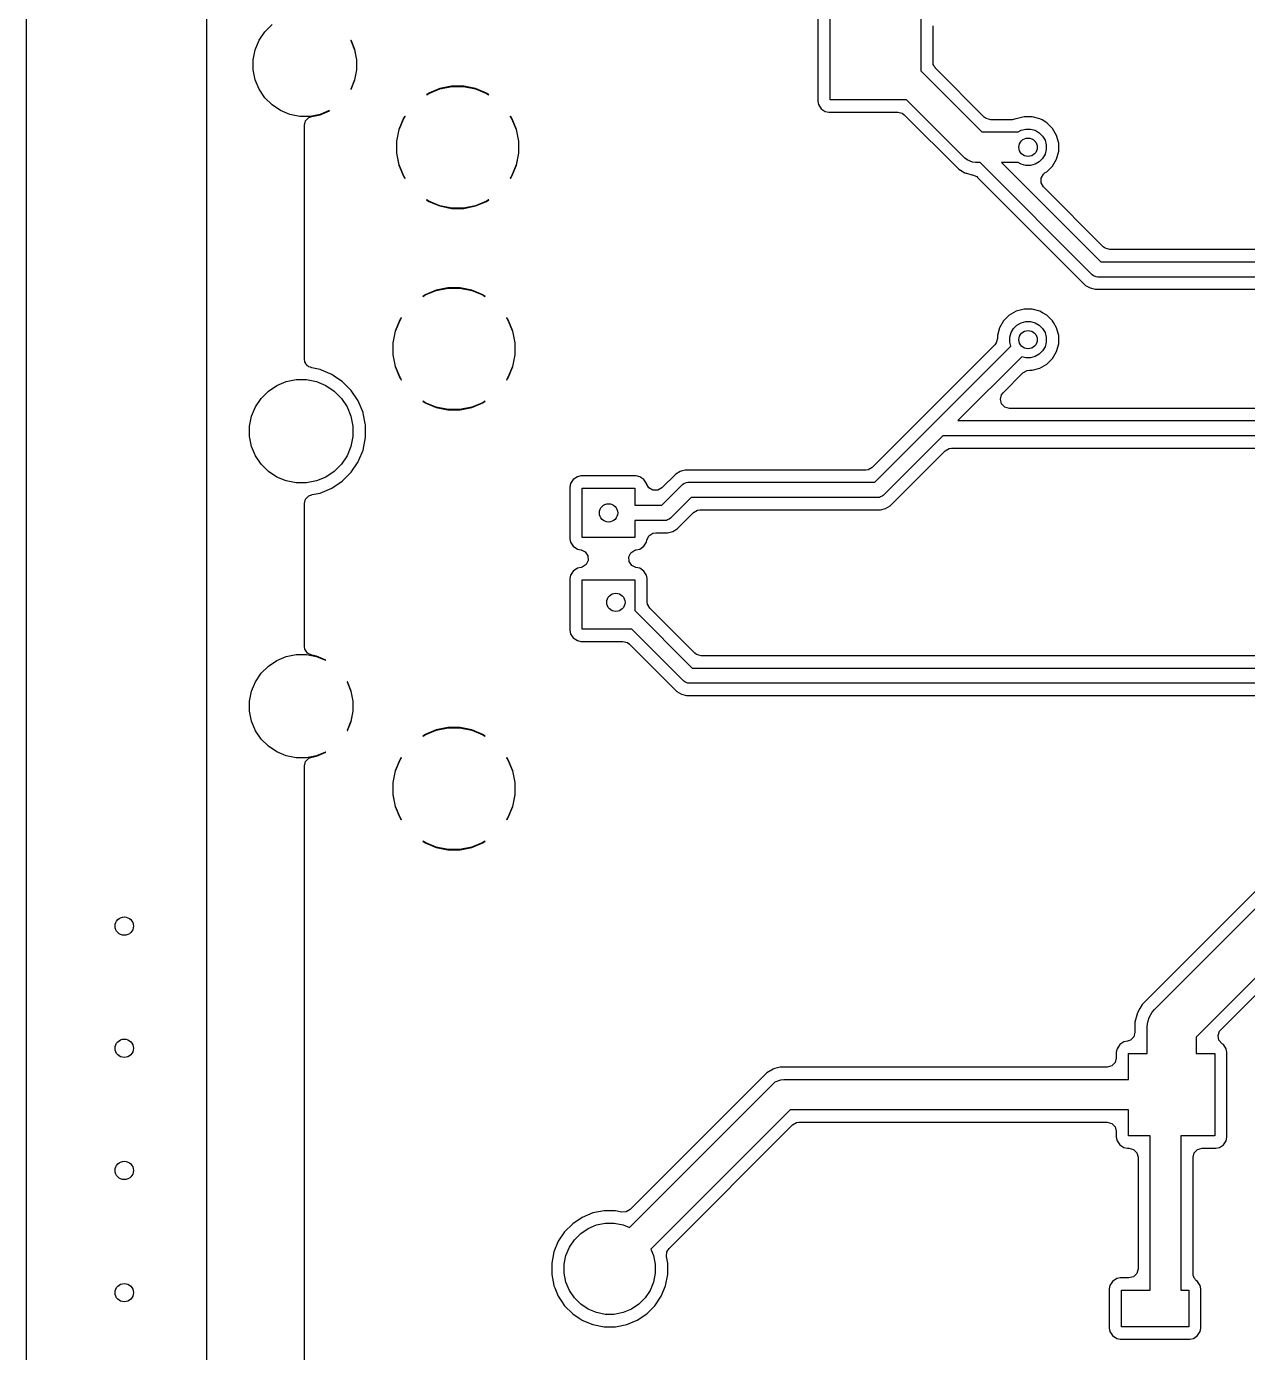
# Model space of a CAD drawing. Header units: inches. Extents: x 2.12 to 6.02, y -5.78 to -1.88.
# Drawn here: x 2.116 to 2.903, y -3.556 to -2.702 of the extents above; entities that cross this region are included whole.
import ezdxf

# ---------------------------------------------------------------- set-up
doc = ezdxf.new("R2010")
doc.units = ezdxf.units.IN
doc.header["$MEASUREMENT"] = 0
doc.layers.add('B.Cu', color=153, linetype='CONTINUOUS', true_color=0x4d7fc4)

msp = doc.modelspace()

# ---------------------------------------------------------------- linework, layer by layer
at = {"layer": 'B.Cu', "linetype": 'CONTINUOUS'}
for p, q in [((2.11616, -5.66142), (2.11616, -1.92564)), ((2.23228, -2.15468), (2.23228, -3.86575)), ((2.62626, -2.68017), (2.62626, -2.74975)), ((2.63415, -2.74898), (2.63415, -2.68094)), ((2.69262, -2.68094), (2.69262, -2.73027)), ((2.26616, -2.7106), (2.2698, -2.70515)), ((2.2698, -2.70515), (2.27444, -2.70051)), ((2.70051, -2.70276), (2.70051, -2.70118)), ((2.70051, -2.72457), (2.70051, -2.70276)), ((2.26237, -2.7231), (2.26365, -2.71666)), ((2.26365, -2.71666), (2.26616, -2.7106)), ((2.32536, -2.71061), (2.32524, -2.71073)), ((2.32524, -2.71073), (2.32769, -2.71666)), ((2.32785, -2.71662), (2.32536, -2.71061)), ((2.32769, -2.71666), (2.32897, -2.7231)), ((2.32913, -2.72308), (2.32785, -2.71662)), ((2.26237, -2.72966), (2.26237, -2.7231)), ((2.32897, -2.7231), (2.32897, -2.72966)), ((2.32913, -2.72967), (2.32913, -2.72308)), ((2.70071, -2.72609), (2.70051, -2.72457)), ((2.7011, -2.72676), (2.70071, -2.72609)), ((2.26365, -2.73609), (2.26237, -2.72966)), ((2.32897, -2.72966), (2.32769, -2.73609)), ((2.32785, -2.73614), (2.32913, -2.72967)), ((2.69262, -2.73027), (2.73203, -2.76969)), ((2.7011, -2.72677), (2.7011, -2.72676)), ((2.7013, -2.72751), (2.7011, -2.72677)), ((2.70184, -2.72805), (2.7013, -2.72751)), ((2.70201, -2.72835), (2.70184, -2.72805)), ((2.70213, -2.72854), (2.70201, -2.72835)), ((2.70223, -2.72872), (2.70213, -2.72854)), ((2.73358, -2.76007), (2.70223, -2.72872)), ((2.26616, -2.74215), (2.26365, -2.73609)), ((2.2698, -2.74761), (2.26616, -2.74215)), ((2.32769, -2.73609), (2.32524, -2.74202)), ((2.32524, -2.74202), (2.32536, -2.74215)), ((2.32536, -2.74215), (2.32785, -2.73614)), ((2.32785, -2.73614), (2.32785, -2.73614)), ((2.38261, -2.74167), (2.37545, -2.74464)), ((2.37554, -2.74481), (2.38267, -2.74185)), ((2.39022, -2.74016), (2.38261, -2.74167)), ((2.38261, -2.74167), (2.38261, -2.74167)), ((2.38267, -2.74185), (2.39024, -2.74035)), ((2.39797, -2.74016), (2.39022, -2.74016)), ((2.39024, -2.74035), (2.39795, -2.74035)), ((2.39795, -2.74035), (2.40552, -2.74185)), ((2.40558, -2.74167), (2.39797, -2.74016)), ((2.40552, -2.74185), (2.41265, -2.74481)), ((2.41274, -2.74464), (2.40558, -2.74167)), ((2.40558, -2.74167), (2.40558, -2.74167)), ((2.27444, -2.75225), (2.2698, -2.74761)), ((2.37545, -2.74464), (2.37405, -2.74557)), ((2.37405, -2.74557), (2.37405, -2.74557)), ((2.37405, -2.74557), (2.37419, -2.7457)), ((2.37419, -2.7457), (2.37554, -2.74481)), ((2.37545, -2.74464), (2.37545, -2.74464)), ((2.41265, -2.74481), (2.414, -2.7457)), ((2.41413, -2.74557), (2.41274, -2.74464)), ((2.414, -2.7457), (2.41413, -2.74557)), ((2.62626, -2.74975), (2.62672, -2.75206)), ((2.68348, -2.74898), (2.63415, -2.74898)), ((2.72099, -2.78649), (2.68348, -2.74898)), ((2.27989, -2.75589), (2.27444, -2.75225)), ((2.28596, -2.7584), (2.27989, -2.75589)), ((2.29239, -2.75968), (2.28596, -2.7584)), ((2.29895, -2.75968), (2.29239, -2.75968)), ((2.29606, -2.76246), (2.29821, -2.76031)), ((2.29821, -2.76031), (2.3, -2.75964)), ((2.30538, -2.7584), (2.29895, -2.75968)), ((2.3, -2.75964), (2.30543, -2.75856)), ((2.31132, -2.75594), (2.30538, -2.7584)), ((2.30543, -2.75856), (2.31144, -2.75607)), ((2.30543, -2.75856), (2.30543, -2.75856)), ((2.31144, -2.75607), (2.31132, -2.75594)), ((2.31144, -2.75607), (2.31144, -2.75607)), ((2.36013, -2.75949), (2.35921, -2.76088)), ((2.35937, -2.76097), (2.36027, -2.75962)), ((2.36027, -2.75962), (2.36013, -2.75949)), ((2.36013, -2.75949), (2.36013, -2.75949)), ((2.42805, -2.75949), (2.42792, -2.75962)), ((2.42792, -2.75962), (2.42882, -2.76097)), ((2.42898, -2.76088), (2.42805, -2.75949)), ((2.62672, -2.75206), (2.62672, -2.75206)), ((2.62672, -2.75206), (2.62846, -2.75467)), ((2.62846, -2.75467), (2.63107, -2.75641)), ((2.63107, -2.75641), (2.63338, -2.75687)), ((2.63338, -2.75687), (2.67778, -2.75687)), ((2.67778, -2.75687), (2.68072, -2.75766)), ((2.68072, -2.75766), (2.68193, -2.75859)), ((2.68193, -2.75859), (2.71706, -2.79372)), ((2.7348, -2.76101), (2.73358, -2.76007)), ((2.75922, -2.75982), (2.75421, -2.76117)), ((2.76441, -2.75982), (2.75922, -2.75982)), ((2.76942, -2.76117), (2.76441, -2.75982)), ((2.29528, -2.76539), (2.29606, -2.76246)), ((2.29528, -2.77565), (2.29528, -2.76539)), ((2.35624, -2.76804), (2.35472, -2.77565)), ((2.35491, -2.77567), (2.35642, -2.7681)), ((2.3592, -2.76088), (2.35624, -2.76804)), ((2.35624, -2.76804), (2.35624, -2.76804)), ((2.35642, -2.7681), (2.35937, -2.76097)), ((2.35921, -2.76088), (2.3592, -2.76088)), ((2.42882, -2.76097), (2.43177, -2.7681)), ((2.43195, -2.76804), (2.42898, -2.76088)), ((2.42898, -2.76088), (2.42898, -2.76088)), ((2.43177, -2.7681), (2.43328, -2.77567)), ((2.43346, -2.77565), (2.43195, -2.76804)), ((2.43195, -2.76804), (2.43195, -2.76804)), ((2.73773, -2.76179), (2.7348, -2.76101)), ((2.75155, -2.76179), (2.73773, -2.76179)), ((2.7538, -2.76119), (2.75155, -2.76179)), ((2.75385, -2.76131), (2.7538, -2.76119)), ((2.75421, -2.76117), (2.75385, -2.76131)), ((2.75544, -2.76969), (2.75729, -2.76862)), ((2.75729, -2.76862), (2.76027, -2.76782)), ((2.76027, -2.76782), (2.76335, -2.76782)), ((2.76335, -2.76782), (2.76633, -2.76862)), ((2.76633, -2.76862), (2.769, -2.77016)), ((2.77079, -2.76196), (2.76942, -2.76117)), ((2.77333, -2.76343), (2.77079, -2.76196)), ((2.77391, -2.76376), (2.77333, -2.76343)), ((2.77758, -2.76743), (2.77391, -2.76376)), ((2.77391, -2.76376), (2.77391, -2.76376)), ((2.77391, -2.76376), (2.77391, -2.76376)), ((2.78017, -2.77192), (2.77758, -2.76743)), ((2.29528, -2.90557), (2.29528, -2.77565)), ((2.35472, -2.77565), (2.35472, -2.78341)), ((2.35491, -2.78339), (2.35491, -2.77567)), ((2.43328, -2.77567), (2.43328, -2.78339)), ((2.43346, -2.78341), (2.43346, -2.77565)), ((2.73203, -2.76969), (2.75544, -2.76969)), ((2.769, -2.77016), (2.77118, -2.77234)), ((2.77118, -2.77234), (2.77272, -2.77501)), ((2.77272, -2.77501), (2.77352, -2.77799)), ((2.78152, -2.77693), (2.78017, -2.77192)), ((2.78152, -2.78212), (2.78152, -2.77693)), ((2.35472, -2.78341), (2.35624, -2.79101)), ((2.35642, -2.79096), (2.35491, -2.78339)), ((2.43328, -2.78339), (2.43177, -2.79096)), ((2.43195, -2.79101), (2.43346, -2.78341)), ((2.77272, -2.78405), (2.77118, -2.78672)), ((2.77352, -2.78107), (2.77272, -2.78405)), ((2.77352, -2.77799), (2.77352, -2.78107)), ((2.78017, -2.78713), (2.78152, -2.78212)), ((2.35624, -2.79101), (2.35624, -2.79101)), ((2.35624, -2.79101), (2.3592, -2.79818)), ((2.35937, -2.79809), (2.35642, -2.79096)), ((2.43177, -2.79096), (2.42882, -2.79809)), ((2.42898, -2.79818), (2.43195, -2.79101)), ((2.43195, -2.79101), (2.43195, -2.79101)), ((2.71706, -2.79372), (2.72103, -2.79601)), ((2.72248, -2.78771), (2.72099, -2.78649)), ((2.72603, -2.78918), (2.72248, -2.78771)), ((2.72248, -2.78771), (2.72248, -2.78771)), ((2.72795, -2.78937), (2.72603, -2.78918)), ((2.73084, -2.78937), (2.72795, -2.78937)), ((2.80321, -2.86175), (2.73084, -2.78937)), ((2.75544, -2.78937), (2.74475, -2.78937)), ((2.74475, -2.78937), (2.80873, -2.85335)), ((2.75729, -2.79044), (2.75544, -2.78937)), ((2.76027, -2.79124), (2.75729, -2.79044)), ((2.76335, -2.79124), (2.76027, -2.79124)), ((2.76633, -2.79044), (2.76335, -2.79124)), ((2.769, -2.7889), (2.76633, -2.79044)), ((2.77118, -2.78672), (2.769, -2.7889)), ((2.77391, -2.7953), (2.77758, -2.79163)), ((2.77758, -2.79163), (2.78017, -2.78713)), ((2.3592, -2.79818), (2.36013, -2.79957)), ((2.36027, -2.79943), (2.35937, -2.79809)), ((2.36013, -2.79957), (2.36027, -2.79943)), ((2.42882, -2.79809), (2.42792, -2.79943)), ((2.42792, -2.79943), (2.42805, -2.79957)), ((2.42805, -2.79957), (2.42898, -2.79818)), ((2.42898, -2.79818), (2.42898, -2.79818)), ((2.72103, -2.79601), (2.72111, -2.79606)), ((2.72111, -2.79606), (2.72167, -2.79621)), ((2.72167, -2.79621), (2.72206, -2.79631)), ((2.72206, -2.79631), (2.72206, -2.79631)), ((2.72206, -2.79631), (2.72206, -2.79631)), ((2.72206, -2.79631), (2.72279, -2.79651)), ((2.72279, -2.79651), (2.72562, -2.79726)), ((2.72562, -2.79726), (2.72562, -2.79726)), ((2.72562, -2.79726), (2.72589, -2.7973)), ((2.72589, -2.7973), (2.72869, -2.79846)), ((2.72869, -2.79846), (2.72927, -2.79897)), ((2.72927, -2.79897), (2.79882, -2.86852)), ((2.77015, -2.79945), (2.77167, -2.79682)), ((2.77015, -2.80249), (2.77015, -2.79945)), ((2.77167, -2.80512), (2.77015, -2.80249)), ((2.77167, -2.79682), (2.77288, -2.79589)), ((2.77288, -2.79589), (2.77391, -2.7953)), ((2.81028, -2.84373), (2.77167, -2.80512)), ((2.37419, -2.81335), (2.37405, -2.81349)), ((2.37405, -2.81349), (2.37545, -2.81442)), ((2.37554, -2.81425), (2.37419, -2.81335)), ((2.37545, -2.81442), (2.37545, -2.81442)), ((2.37545, -2.81442), (2.38261, -2.81738)), ((2.38267, -2.8172), (2.37554, -2.81425)), ((2.38261, -2.81738), (2.38261, -2.81738)), ((2.38261, -2.81738), (2.39022, -2.8189)), ((2.39024, -2.81871), (2.38267, -2.8172)), ((2.39022, -2.8189), (2.39797, -2.8189)), ((2.39795, -2.81871), (2.39024, -2.81871)), ((2.40552, -2.8172), (2.39795, -2.81871)), ((2.39797, -2.8189), (2.40558, -2.81738)), ((2.41265, -2.81425), (2.40552, -2.8172)), ((2.40558, -2.81738), (2.41274, -2.81442)), ((2.40558, -2.81738), (2.40558, -2.81738)), ((2.414, -2.81335), (2.41265, -2.81425)), ((2.41274, -2.81442), (2.41413, -2.81349)), ((2.41274, -2.81442), (2.41274, -2.81442)), ((2.41413, -2.81349), (2.414, -2.81335)), ((2.8115, -2.84467), (2.81028, -2.84373)), ((2.81443, -2.84545), (2.8115, -2.84467)), ((3.61586, -2.84545), (2.81443, -2.84545)), ((2.80873, -2.85335), (3.61417, -2.85335)), ((2.80396, -2.86236), (2.80321, -2.86175)), ((2.80521, -2.86288), (2.80396, -2.86236)), ((2.80396, -2.86236), (2.80396, -2.86236)), ((2.38785, -2.87008), (2.38025, -2.87159)), ((2.3803, -2.87177), (2.38787, -2.87027)), ((2.39561, -2.87008), (2.38785, -2.87008)), ((2.38787, -2.87027), (2.39559, -2.87027)), ((2.39559, -2.87027), (2.40316, -2.87177)), ((2.40322, -2.87159), (2.39561, -2.87008)), ((2.79882, -2.86852), (2.80175, -2.87021)), ((2.80175, -2.87021), (2.80501, -2.87108)), ((2.80501, -2.87108), (3.60644, -2.87108)), ((2.80573, -2.86309), (2.80521, -2.86288)), ((2.80669, -2.86319), (2.80573, -2.86309)), ((2.80573, -2.86309), (2.80573, -2.86309)), ((3.61213, -2.86319), (2.80669, -2.86319)), ((2.37308, -2.87456), (2.37169, -2.87549)), ((2.37169, -2.87549), (2.37169, -2.87549)), ((2.37169, -2.87549), (2.37183, -2.87563)), ((2.37183, -2.87563), (2.37317, -2.87473)), ((2.38025, -2.87159), (2.37308, -2.87456)), ((2.37308, -2.87456), (2.37308, -2.87456)), ((2.37317, -2.87473), (2.3803, -2.87177)), ((2.38025, -2.87159), (2.38025, -2.87159)), ((2.40316, -2.87177), (2.41029, -2.87473)), ((2.41038, -2.87456), (2.40322, -2.87159)), ((2.40322, -2.87159), (2.40322, -2.87159)), ((2.41029, -2.87473), (2.41164, -2.87563)), ((2.41177, -2.87549), (2.41038, -2.87456)), ((2.41164, -2.87563), (2.41177, -2.87549)), ((2.74971, -2.88778), (2.74604, -2.89144)), ((2.75421, -2.88518), (2.74971, -2.88778)), ((2.75922, -2.88384), (2.75421, -2.88518)), ((2.75421, -2.88518), (2.75421, -2.88518)), ((2.75421, -2.88518), (2.75421, -2.88518)), ((2.76441, -2.88384), (2.75922, -2.88384)), ((2.76942, -2.88518), (2.76441, -2.88384)), ((2.77108, -2.88614), (2.76942, -2.88518)), ((2.77391, -2.88778), (2.77108, -2.88614)), ((2.77758, -2.89144), (2.77391, -2.88778)), ((2.77391, -2.88778), (2.77391, -2.88778)), ((2.77391, -2.88778), (2.77391, -2.88778)), ((2.35684, -2.8908), (2.35388, -2.89797)), ((2.35406, -2.89802), (2.35701, -2.89089)), ((2.35777, -2.88941), (2.35684, -2.8908)), ((2.35684, -2.8908), (2.35684, -2.8908)), ((2.35701, -2.89089), (2.35791, -2.88955)), ((2.35791, -2.88955), (2.35777, -2.88941)), ((2.35777, -2.88941), (2.35777, -2.88941)), ((2.42569, -2.88941), (2.42556, -2.88955)), ((2.42556, -2.88955), (2.42645, -2.89089)), ((2.42662, -2.8908), (2.42569, -2.88941)), ((2.42645, -2.89089), (2.42941, -2.89802)), ((2.42959, -2.89796), (2.42662, -2.8908)), ((2.42662, -2.8908), (2.42662, -2.8908)), ((2.74345, -2.89594), (2.74211, -2.90095)), ((2.74604, -2.89144), (2.74345, -2.89594)), ((2.7509, -2.89902), (2.75244, -2.89635)), ((2.75244, -2.89635), (2.75462, -2.89417)), ((2.75462, -2.89417), (2.75729, -2.89263)), ((2.75729, -2.89263), (2.76027, -2.89183)), ((2.76027, -2.89183), (2.76335, -2.89183)), ((2.76335, -2.89183), (2.76633, -2.89263)), ((2.76633, -2.89263), (2.769, -2.89417)), ((2.769, -2.89417), (2.77118, -2.89635)), ((2.77118, -2.89635), (2.77272, -2.89902)), ((2.7782, -2.89253), (2.77758, -2.89144)), ((2.77758, -2.89144), (2.77758, -2.89144)), ((2.77758, -2.89144), (2.77758, -2.89144)), ((2.78017, -2.89594), (2.7782, -2.89253)), ((2.78152, -2.90095), (2.78017, -2.89594)), ((2.29528, -2.91601), (2.29528, -2.90557)), ((2.35388, -2.89797), (2.35236, -2.90557)), ((2.35236, -2.90557), (2.35236, -2.91333)), ((2.35255, -2.90559), (2.35406, -2.89802)), ((2.35255, -2.91331), (2.35255, -2.90559)), ((2.35388, -2.89797), (2.35388, -2.89797)), ((2.42941, -2.89802), (2.43091, -2.90559)), ((2.42959, -2.89797), (2.42959, -2.89796)), ((2.4311, -2.90557), (2.42959, -2.89797)), ((2.43091, -2.90559), (2.43091, -2.91331)), ((2.4311, -2.91333), (2.4311, -2.90557)), ((2.74211, -2.9027), (2.74132, -2.90563)), ((2.74211, -2.90095), (2.74211, -2.9027)), ((2.7501, -2.902), (2.7509, -2.89902)), ((2.7501, -2.90508), (2.7501, -2.902)), ((2.75078, -2.90762), (2.7501, -2.90508)), ((2.77272, -2.89902), (2.77352, -2.902)), ((2.77352, -2.90508), (2.77272, -2.90806)), ((2.77352, -2.902), (2.77352, -2.90508)), ((2.78152, -2.90614), (2.78152, -2.90095)), ((2.35236, -2.91333), (2.35388, -2.92093)), ((2.35406, -2.92088), (2.35255, -2.91331)), ((2.43091, -2.91331), (2.42941, -2.92088)), ((2.42959, -2.92093), (2.4311, -2.91333)), ((2.74039, -2.90684), (2.66137, -2.98586)), ((2.70124, -2.95715), (2.75078, -2.90762)), ((2.74132, -2.90563), (2.74039, -2.90684)), ((2.769, -2.91291), (2.76633, -2.91446)), ((2.77118, -2.91073), (2.769, -2.91291)), ((2.77272, -2.90806), (2.77118, -2.91073)), ((2.77758, -2.91564), (2.78017, -2.91115)), ((2.78017, -2.91115), (2.78152, -2.90614)), ((2.29559, -2.91789), (2.29528, -2.91601)), ((2.29591, -2.91838), (2.29559, -2.91789)), ((2.29606, -2.91894), (2.29591, -2.91838)), ((2.29674, -2.91962), (2.29606, -2.91894)), ((2.29727, -2.92042), (2.29674, -2.91962)), ((2.2978, -2.92068), (2.29727, -2.92042)), ((2.29821, -2.92109), (2.2978, -2.92068)), ((2.29914, -2.92134), (2.29821, -2.92109)), ((2.3, -2.92176), (2.29914, -2.92134)), ((2.30537, -2.92283), (2.3, -2.92176)), ((2.35388, -2.92093), (2.35388, -2.92093)), ((2.35388, -2.92093), (2.35684, -2.9281)), ((2.35701, -2.92801), (2.35406, -2.92088)), ((2.42941, -2.92088), (2.42645, -2.92801)), ((2.42662, -2.9281), (2.42959, -2.92093)), ((2.42959, -2.92093), (2.42959, -2.92093)), ((2.75774, -2.91458), (2.71661, -2.95571)), ((2.76027, -2.91525), (2.75774, -2.91458)), ((2.76335, -2.91525), (2.76027, -2.91525)), ((2.76633, -2.91446), (2.76335, -2.91525)), ((2.76441, -2.92325), (2.76942, -2.92191)), ((2.76942, -2.92191), (2.77391, -2.91931)), ((2.77391, -2.91931), (2.77758, -2.91564)), ((2.27753, -2.93309), (2.28359, -2.93057)), ((2.28359, -2.93057), (2.29003, -2.92929)), ((2.29003, -2.92929), (2.29659, -2.92929)), ((2.29659, -2.92929), (2.30302, -2.93057)), ((2.30302, -2.93057), (2.30908, -2.93309)), ((2.30638, -2.92325), (2.30537, -2.92283)), ((2.30537, -2.92283), (2.30537, -2.92283)), ((2.30537, -2.92283), (2.30537, -2.92283)), ((2.3129, -2.92595), (2.30638, -2.92325)), ((2.31606, -2.92806), (2.3129, -2.92595)), ((2.31967, -2.93047), (2.31606, -2.92806)), ((2.32543, -2.93623), (2.31967, -2.93047)), ((2.35684, -2.9281), (2.35777, -2.92949)), ((2.35791, -2.92935), (2.35701, -2.92801)), ((2.35777, -2.92949), (2.35791, -2.92935)), ((2.42645, -2.92801), (2.42556, -2.92935)), ((2.42556, -2.92935), (2.42569, -2.92949)), ((2.42569, -2.92949), (2.42662, -2.9281)), ((2.42662, -2.9281), (2.42662, -2.9281)), ((2.74568, -2.9378), (2.75851, -2.92497)), ((2.75851, -2.92497), (2.76114, -2.92345)), ((2.76114, -2.92345), (2.76266, -2.92325)), ((2.76266, -2.92325), (2.76441, -2.92325)), ((2.26744, -2.94137), (2.27208, -2.93673)), ((2.27208, -2.93673), (2.27753, -2.93309)), ((2.30908, -2.93309), (2.31454, -2.93673)), ((2.31454, -2.93673), (2.31918, -2.94137)), ((2.32996, -2.94301), (2.32543, -2.93623)), ((2.74396, -2.94195), (2.74474, -2.93902)), ((2.74474, -2.93902), (2.74568, -2.9378)), ((2.26128, -2.95288), (2.26379, -2.94682)), ((2.26379, -2.94682), (2.26744, -2.94137)), ((2.31918, -2.94137), (2.32282, -2.94682)), ((2.32282, -2.94682), (2.32533, -2.95288)), ((2.33308, -2.95053), (2.32996, -2.94301)), ((2.37183, -2.94327), (2.37169, -2.94341)), ((2.37169, -2.94341), (2.37308, -2.94434)), ((2.37317, -2.94417), (2.37183, -2.94327)), ((2.37308, -2.94434), (2.37308, -2.94434)), ((2.37308, -2.94434), (2.38025, -2.94731)), ((2.3803, -2.94712), (2.37317, -2.94417)), ((2.38025, -2.94731), (2.38025, -2.94731)), ((2.38025, -2.94731), (2.38785, -2.94882)), ((2.38787, -2.94863), (2.3803, -2.94712)), ((2.40316, -2.94712), (2.39559, -2.94863)), ((2.39561, -2.94882), (2.40322, -2.94731)), ((2.41029, -2.94417), (2.40316, -2.94712)), ((2.40322, -2.94731), (2.41038, -2.94434)), ((2.40322, -2.94731), (2.40322, -2.94731)), ((2.41164, -2.94327), (2.41029, -2.94417)), ((2.41038, -2.94434), (2.41177, -2.94341)), ((2.41038, -2.94434), (2.41038, -2.94434)), ((2.41177, -2.94341), (2.41164, -2.94327)), ((2.74474, -2.94488), (2.74396, -2.94195)), ((2.74689, -2.94703), (2.74474, -2.94488)), ((2.74982, -2.94781), (2.74689, -2.94703)), ((3.63161, -2.94781), (2.74982, -2.94781)), ((2.26, -2.95932), (2.26128, -2.95288)), ((2.32533, -2.95288), (2.32661, -2.95932)), ((2.33317, -2.95099), (2.33308, -2.95053)), ((2.33449, -2.95765), (2.33317, -2.95099)), ((2.38785, -2.94882), (2.39561, -2.94882)), ((2.39559, -2.94863), (2.38787, -2.94863)), ((2.71661, -2.95571), (3.62992, -2.95571)), ((2.26, -2.96588), (2.26, -2.95932)), ((2.32661, -2.95932), (2.32661, -2.96588)), ((2.33467, -2.95852), (2.33449, -2.95765)), ((2.33467, -2.96667), (2.33467, -2.95852)), ((2.66292, -2.99547), (2.70124, -2.95715)), ((2.70124, -2.95715), (2.70124, -2.95715)), ((2.26128, -2.97231), (2.26, -2.96588)), ((2.26379, -2.97837), (2.26128, -2.97231)), ((2.32533, -2.97231), (2.32282, -2.97837)), ((2.32661, -2.96588), (2.32533, -2.97231)), ((2.33308, -2.97466), (2.33467, -2.96667)), ((2.70676, -2.96555), (2.66844, -3.00387)), ((3.62788, -2.96555), (2.70676, -2.96555)), ((2.70831, -2.97516), (2.71094, -2.97364)), ((2.71094, -2.97364), (2.71246, -2.97344)), ((2.71246, -2.97344), (3.62218, -2.97344)), ((2.26744, -2.98383), (2.26379, -2.97837)), ((2.32282, -2.97837), (2.31918, -2.98383)), ((2.32543, -2.98896), (2.32996, -2.98219)), ((2.32996, -2.98219), (2.32997, -2.98216)), ((2.32997, -2.98216), (2.33034, -2.98128)), ((2.33034, -2.98128), (2.33308, -2.97466)), ((2.6935, -2.98998), (2.70831, -2.97516)), ((2.27208, -2.98847), (2.26744, -2.98383)), ((2.27753, -2.99211), (2.27208, -2.98847)), ((2.31454, -2.98847), (2.30908, -2.99211)), ((2.31918, -2.98383), (2.31454, -2.98847)), ((2.31967, -2.99472), (2.32543, -2.98896)), ((2.53465, -2.99014), (2.52567, -2.99912)), ((2.53757, -2.98845), (2.53465, -2.99014)), ((2.53465, -2.99014), (2.53465, -2.99014)), ((2.53821, -2.98828), (2.53757, -2.98845)), ((2.53757, -2.98845), (2.53757, -2.98845)), ((2.53757, -2.98845), (2.53757, -2.98845)), ((2.54083, -2.98758), (2.53821, -2.98828)), ((2.65722, -2.98758), (2.54083, -2.98758)), ((2.65874, -2.98738), (2.65722, -2.98758)), ((2.66137, -2.98586), (2.65874, -2.98738)), ((2.67283, -3.01065), (2.6935, -2.98998)), ((2.28359, -2.99462), (2.27753, -2.99211)), ((2.29003, -2.9959), (2.28359, -2.99462)), ((2.29659, -2.9959), (2.29003, -2.9959)), ((2.30302, -2.99462), (2.29659, -2.9959)), ((2.30908, -2.99211), (2.30302, -2.99462)), ((2.30537, -3.00237), (2.3129, -2.99925)), ((2.3129, -2.99925), (2.31967, -2.99472)), ((2.46689, -2.99621), (2.46644, -2.99851)), ((2.46644, -2.99851), (2.46644, -3.0318)), ((2.46864, -2.9936), (2.46689, -2.99621)), ((2.47125, -2.99186), (2.46864, -2.9936)), ((2.47355, -2.9914), (2.47125, -2.99186)), ((2.50912, -2.9914), (2.47355, -2.9914)), ((2.47433, -3.03102), (2.47433, -2.99929)), ((2.47433, -2.99929), (2.50835, -2.99929)), ((2.50835, -2.99929), (2.50835, -3.01024)), ((2.51143, -2.99186), (2.50912, -2.9914)), ((2.51404, -2.9936), (2.51143, -2.99186)), ((2.51143, -2.99186), (2.51143, -2.99186)), ((2.51578, -2.99621), (2.51404, -2.9936)), ((2.51579, -2.99623), (2.51578, -2.99621)), ((2.51578, -2.99621), (2.51578, -2.99621)), ((2.51585, -2.99649), (2.51579, -2.99623)), ((2.51737, -2.99912), (2.51585, -2.99649)), ((2.52, -3.00064), (2.51737, -2.99912)), ((2.52567, -2.99912), (2.52304, -3.00064)), ((2.52572, -3.01024), (2.53904, -2.99691)), ((2.53904, -2.99691), (2.53979, -2.9963)), ((2.53979, -2.9963), (2.54104, -2.99578)), ((2.53979, -2.9963), (2.53979, -2.9963)), ((2.54104, -2.99578), (2.54156, -2.99557)), ((2.54156, -2.99557), (2.54252, -2.99547)), ((2.54156, -2.99557), (2.54156, -2.99557)), ((2.54252, -2.99547), (2.63996, -2.99547)), ((2.63996, -2.99547), (2.66292, -2.99547)), ((2.29528, -3.00919), (2.29606, -3.00626)), ((2.29606, -3.00626), (2.29821, -3.00411)), ((2.29821, -3.00411), (2.3, -3.00344)), ((2.3, -3.00344), (2.3002, -3.0034)), ((2.3002, -3.0034), (2.30537, -3.00237)), ((2.52304, -3.00064), (2.52, -3.00064)), ((2.54456, -3.00531), (2.53124, -3.01864)), ((2.63996, -3.00531), (2.54456, -3.00531)), ((2.66496, -3.00531), (2.63996, -3.00531)), ((2.66592, -3.00522), (2.66496, -3.00531)), ((2.66675, -3.00488), (2.66592, -3.00522)), ((2.66592, -3.00522), (2.66592, -3.00522)), ((2.66769, -3.00449), (2.66675, -3.00488)), ((2.66844, -3.00387), (2.66769, -3.00449)), ((2.66769, -3.00449), (2.66769, -3.00449)), ((2.29528, -3.10122), (2.29528, -3.00919)), ((2.50835, -3.01024), (2.52572, -3.01024)), ((2.53562, -3.02541), (2.54611, -3.01493)), ((2.54611, -3.01493), (2.54874, -3.01341)), ((2.54874, -3.01341), (2.55026, -3.01321)), ((2.55026, -3.01321), (2.66665, -3.01321)), ((2.66665, -3.01321), (2.66991, -3.01234)), ((2.66665, -3.01321), (2.66665, -3.01321)), ((2.66991, -3.01234), (2.67283, -3.01065)), ((2.52776, -3.02008), (2.50835, -3.02008)), ((2.50835, -3.02008), (2.50835, -3.03102)), ((2.52872, -3.01998), (2.52776, -3.02008)), ((2.52946, -3.01968), (2.52872, -3.01998)), ((2.52872, -3.01998), (2.52872, -3.01998)), ((2.53049, -3.01925), (2.52946, -3.01968)), ((2.53124, -3.01864), (2.53049, -3.01925)), ((2.53049, -3.01925), (2.53049, -3.01925)), ((2.46644, -3.0318), (2.46689, -3.0341)), ((2.50835, -3.03102), (2.47433, -3.03102)), ((2.51578, -3.0341), (2.51606, -3.03269)), ((2.51606, -3.03269), (2.51741, -3.02997)), ((2.51741, -3.02997), (2.51993, -3.02828)), ((2.51993, -3.02828), (2.52182, -3.02797)), ((2.52182, -3.02797), (2.52944, -3.02797)), ((2.52944, -3.02797), (2.5327, -3.0271)), ((2.52944, -3.02797), (2.52944, -3.02797)), ((2.5327, -3.0271), (2.53562, -3.02541)), ((2.46689, -3.0341), (2.46689, -3.0341)), ((2.46689, -3.0341), (2.46864, -3.03671)), ((2.46864, -3.03671), (2.47125, -3.03846)), ((2.47125, -3.03846), (2.47355, -3.03892)), ((2.47355, -3.03892), (2.47363, -3.03893)), ((2.47363, -3.03893), (2.47635, -3.04027)), ((2.47635, -3.04027), (2.47804, -3.0428)), ((2.50444, -3.04354), (2.50579, -3.04082)), ((2.50579, -3.04082), (2.50831, -3.03913)), ((2.50831, -3.03913), (2.50905, -3.03893)), ((2.50905, -3.03893), (2.50912, -3.03892)), ((2.50912, -3.03892), (2.51143, -3.03846)), ((2.51143, -3.03846), (2.51404, -3.03671)), ((2.51404, -3.03671), (2.51578, -3.0341)), ((2.47363, -3.05044), (2.47125, -3.05091)), ((2.47437, -3.05024), (2.47363, -3.05044)), ((2.47689, -3.04855), (2.47437, -3.05024)), ((2.47823, -3.04583), (2.47689, -3.04855)), ((2.47804, -3.0428), (2.47823, -3.04583)), ((2.50464, -3.04657), (2.50444, -3.04354)), ((2.50633, -3.0491), (2.50464, -3.04657)), ((2.50905, -3.05044), (2.50633, -3.0491)), ((2.51143, -3.05091), (2.50905, -3.05044)), ((2.46689, -3.05527), (2.46644, -3.05757)), ((2.46644, -3.05757), (2.46644, -3.09086)), ((2.46864, -3.05266), (2.46689, -3.05527)), ((2.47125, -3.05091), (2.46864, -3.05266)), ((2.47433, -3.09008), (2.47433, -3.05835)), ((2.47433, -3.05835), (2.50835, -3.05835)), ((2.50835, -3.05835), (2.50835, -3.07816)), ((2.51404, -3.05266), (2.51143, -3.05091)), ((2.51143, -3.05091), (2.51143, -3.05091)), ((2.51567, -3.0551), (2.51404, -3.05266)), ((2.51578, -3.05527), (2.51567, -3.0551)), ((2.51624, -3.05757), (2.51578, -3.05527)), ((2.51624, -3.07246), (2.51624, -3.05757)), ((2.51644, -3.07398), (2.51624, -3.07246)), ((2.51796, -3.07661), (2.51644, -3.07398)), ((2.50835, -3.07816), (2.54535, -3.11516)), ((2.5469, -3.10555), (2.51796, -3.07661)), ((2.46644, -3.09086), (2.46689, -3.09316)), ((2.46689, -3.09316), (2.46714, -3.09353)), ((2.46714, -3.09353), (2.46864, -3.09577)), ((2.50635, -3.09008), (2.47433, -3.09008)), ((2.53983, -3.12356), (2.50635, -3.09008)), ((2.29559, -3.10311), (2.29528, -3.10122)), ((2.46864, -3.09577), (2.47125, -3.09751)), ((2.47125, -3.09751), (2.47355, -3.09797)), ((2.47355, -3.09797), (2.50065, -3.09797)), ((2.50065, -3.09797), (2.50358, -3.09876)), ((2.50358, -3.09876), (2.5048, -3.09969)), ((2.5048, -3.09969), (2.53544, -3.13033)), ((2.27208, -3.1139), (2.27753, -3.11025)), ((2.27753, -3.11025), (2.28359, -3.10774)), ((2.28359, -3.10774), (2.29003, -3.10646)), ((2.29003, -3.10646), (2.29659, -3.10646)), ((2.29727, -3.10563), (2.29559, -3.10311)), ((2.29659, -3.10646), (2.30302, -3.10774)), ((2.3, -3.10697), (2.29727, -3.10563)), ((2.30307, -3.10759), (2.3, -3.10697)), ((2.30302, -3.10774), (2.30895, -3.1102)), ((2.30908, -3.11007), (2.30307, -3.10759)), ((2.30895, -3.1102), (2.30908, -3.11007)), ((2.54811, -3.10648), (2.5469, -3.10555)), ((2.55105, -3.10726), (2.54811, -3.10648)), ((3.44305, -3.10726), (2.55105, -3.10726)), ((2.26379, -3.12399), (2.26744, -3.11853)), ((2.26744, -3.11853), (2.27208, -3.1139)), ((2.54535, -3.11516), (3.44875, -3.11516)), ((2.26128, -3.13005), (2.26379, -3.12399)), ((2.323, -3.12399), (2.32287, -3.12412)), ((2.32287, -3.12412), (2.32533, -3.13005)), ((2.32549, -3.13), (2.323, -3.12399)), ((2.54057, -3.12417), (2.53983, -3.12356)), ((2.54135, -3.12449), (2.54057, -3.12417)), ((2.54057, -3.12417), (2.54057, -3.12417)), ((2.54235, -3.12491), (2.54135, -3.12449)), ((2.54331, -3.125), (2.54235, -3.12491)), ((2.54235, -3.12491), (2.54235, -3.12491)), ((3.45079, -3.125), (2.54331, -3.125)), ((2.26, -3.13648), (2.26128, -3.13005)), ((2.32533, -3.13005), (2.32661, -3.13648)), ((2.32677, -3.13647), (2.32549, -3.13)), ((2.53544, -3.13033), (2.53836, -3.13202)), ((2.53836, -3.13202), (2.54162, -3.13289)), ((2.54162, -3.13289), (2.54162, -3.13289)), ((2.54162, -3.13289), (3.45247, -3.13289)), ((2.26, -3.14304), (2.26, -3.13648)), ((2.26128, -3.14948), (2.26, -3.14304)), ((2.32661, -3.14304), (2.32533, -3.14948)), ((2.32549, -3.14953), (2.32677, -3.14306)), ((2.32661, -3.13648), (2.32661, -3.14304)), ((2.32677, -3.14306), (2.32677, -3.13647)), ((2.26379, -3.15554), (2.26128, -3.14948)), ((2.32533, -3.14948), (2.32287, -3.15541)), ((2.323, -3.15553), (2.32549, -3.14953)), ((2.32549, -3.14953), (2.32549, -3.14953)), ((2.26744, -3.16099), (2.26379, -3.15554)), ((2.27208, -3.16563), (2.26744, -3.16099)), ((2.32287, -3.15541), (2.323, -3.15553)), ((2.37308, -3.15802), (2.37169, -3.15895)), ((2.37169, -3.15895), (2.37169, -3.15895)), ((2.37169, -3.15895), (2.37183, -3.15909)), ((2.37183, -3.15909), (2.37317, -3.15819)), ((2.38025, -3.15506), (2.37308, -3.15802)), ((2.37308, -3.15802), (2.37308, -3.15802)), ((2.37317, -3.15819), (2.3803, -3.15524)), ((2.38785, -3.15354), (2.38025, -3.15506)), ((2.38025, -3.15506), (2.38025, -3.15506)), ((2.3803, -3.15524), (2.38787, -3.15373)), ((2.39561, -3.15354), (2.38785, -3.15354)), ((2.38787, -3.15373), (2.39559, -3.15373)), ((2.39559, -3.15373), (2.40316, -3.15524)), ((2.40322, -3.15506), (2.39561, -3.15354)), ((2.40316, -3.15524), (2.41029, -3.15819)), ((2.41038, -3.15802), (2.40322, -3.15506)), ((2.40322, -3.15506), (2.40322, -3.15506)), ((2.41029, -3.15819), (2.41164, -3.15909)), ((2.41177, -3.15895), (2.41038, -3.15802)), ((2.41164, -3.15909), (2.41177, -3.15895)), ((2.27753, -3.16928), (2.27208, -3.16563)), ((2.28359, -3.17179), (2.27753, -3.16928)), ((2.30895, -3.16933), (2.30302, -3.17179)), ((2.30307, -3.17194), (2.30908, -3.16945)), ((2.30908, -3.16945), (2.30895, -3.16933)), ((2.30908, -3.16945), (2.30908, -3.16945)), ((2.29003, -3.17307), (2.28359, -3.17179)), ((2.29659, -3.17307), (2.29003, -3.17307)), ((2.29528, -3.17831), (2.29606, -3.17537)), ((2.29528, -3.18904), (2.29528, -3.17831)), ((2.29606, -3.17537), (2.29821, -3.17323)), ((2.30302, -3.17179), (2.29659, -3.17307)), ((2.29821, -3.17323), (2.3, -3.17255)), ((2.3, -3.17255), (2.30307, -3.17194)), ((2.30307, -3.17194), (2.30307, -3.17194)), ((2.35684, -3.17426), (2.35388, -3.18143)), ((2.35406, -3.18148), (2.35701, -3.17435)), ((2.35777, -3.17287), (2.35684, -3.17426)), ((2.35684, -3.17426), (2.35684, -3.17426)), ((2.35701, -3.17435), (2.35791, -3.17301)), ((2.35791, -3.17301), (2.35777, -3.17287)), ((2.35777, -3.17287), (2.35777, -3.17287)), ((2.42569, -3.17287), (2.42556, -3.17301)), ((2.42556, -3.17301), (2.42645, -3.17435)), ((2.42662, -3.17426), (2.42569, -3.17287)), ((2.42645, -3.17435), (2.42941, -3.18148)), ((2.42959, -3.18143), (2.42662, -3.17426)), ((2.42662, -3.17426), (2.42662, -3.17426)), ((2.35388, -3.18143), (2.35236, -3.18904)), ((2.35255, -3.18905), (2.35406, -3.18148)), ((2.35388, -3.18143), (2.35388, -3.18143)), ((2.42941, -3.18148), (2.43091, -3.18905)), ((2.4311, -3.18904), (2.42959, -3.18143)), ((2.42959, -3.18143), (2.42959, -3.18143)), ((2.98155, -3.18581), (2.83541, -3.33194)), ((2.29528, -3.49868), (2.29528, -3.18904)), ((2.35236, -3.18904), (2.35236, -3.19679)), ((2.35255, -3.19677), (2.35255, -3.18905)), ((2.43091, -3.18905), (2.43091, -3.19677)), ((2.4311, -3.19679), (2.4311, -3.18904)), ((2.8432, -3.33532), (2.98493, -3.19359)), ((2.35236, -3.19679), (2.35388, -3.2044)), ((2.35406, -3.20434), (2.35255, -3.19677)), ((2.35388, -3.2044), (2.35388, -3.2044)), ((2.35388, -3.2044), (2.35684, -3.21156)), ((2.35701, -3.21147), (2.35406, -3.20434)), ((2.42941, -3.20434), (2.42645, -3.21147)), ((2.42662, -3.21156), (2.42959, -3.2044)), ((2.43091, -3.19677), (2.42941, -3.20434)), ((2.42959, -3.2044), (2.4311, -3.19679)), ((2.42959, -3.2044), (2.42959, -3.2044)), ((2.35684, -3.21156), (2.35777, -3.21295)), ((2.35791, -3.21282), (2.35701, -3.21147)), ((2.35777, -3.21295), (2.35791, -3.21282)), ((2.42645, -3.21147), (2.42556, -3.21282)), ((2.42556, -3.21282), (2.42569, -3.21295)), ((2.42569, -3.21295), (2.42662, -3.21156)), ((2.42662, -3.21156), (2.42662, -3.21156)), ((3.00259, -3.22047), (2.87008, -3.35298)), ((2.37183, -3.22674), (2.37169, -3.22687)), ((2.37169, -3.22687), (2.37308, -3.2278)), ((2.37317, -3.22763), (2.37183, -3.22674)), ((2.37308, -3.2278), (2.37308, -3.2278)), ((2.37308, -3.2278), (2.38025, -3.23077)), ((2.3803, -3.23059), (2.37317, -3.22763)), ((2.41029, -3.22763), (2.40316, -3.23059)), ((2.40322, -3.23077), (2.41038, -3.2278)), ((2.41164, -3.22674), (2.41029, -3.22763)), ((2.41038, -3.2278), (2.41177, -3.22687)), ((2.41038, -3.2278), (2.41038, -3.2278)), ((2.41177, -3.22687), (2.41164, -3.22674)), ((2.38025, -3.23077), (2.38025, -3.23077)), ((2.38025, -3.23077), (2.38785, -3.23228)), ((2.38787, -3.23209), (2.3803, -3.23059)), ((2.38785, -3.23228), (2.39561, -3.23228)), ((2.39559, -3.23209), (2.38787, -3.23209)), ((2.40316, -3.23059), (2.39559, -3.23209)), ((2.39561, -3.23228), (2.40322, -3.23077)), ((2.40322, -3.23077), (2.40322, -3.23077)), ((2.88597, -3.34825), (2.93657, -3.29765)), ((2.83541, -3.33194), (2.83385, -3.33464)), ((2.8323, -3.33733), (2.83069, -3.34334)), ((2.83385, -3.33464), (2.8323, -3.33733)), ((2.83385, -3.33464), (2.83385, -3.33464)), ((2.83919, -3.34263), (2.83978, -3.34043)), ((2.83978, -3.34043), (2.84184, -3.33687)), ((2.84184, -3.33687), (2.8432, -3.33532)), ((2.83069, -3.3499), (2.8299, -3.35283)), ((2.83069, -3.34334), (2.83069, -3.3499)), ((2.83858, -3.34646), (2.83872, -3.3444)), ((2.83858, -3.36358), (2.83858, -3.34646)), ((2.83872, -3.3444), (2.83919, -3.34263)), ((2.88426, -3.35202), (2.88524, -3.34914)), ((2.88524, -3.34914), (2.88597, -3.34825)), ((2.82088, -3.35789), (2.81914, -3.3605)), ((2.82349, -3.35615), (2.82088, -3.35789)), ((2.82597, -3.35566), (2.82349, -3.35615)), ((2.82776, -3.35498), (2.82597, -3.35566)), ((2.8299, -3.35283), (2.82776, -3.35498)), ((2.87008, -3.35298), (2.87008, -3.36358)), ((2.88486, -3.35499), (2.88426, -3.35202)), ((2.88686, -3.35728), (2.88486, -3.35499)), ((2.88778, -3.35789), (2.88686, -3.35728)), ((2.88952, -3.3605), (2.88778, -3.35789)), ((2.81868, -3.36656), (2.8179, -3.36949)), ((2.81914, -3.3605), (2.81868, -3.36281)), ((2.81868, -3.36281), (2.81868, -3.36656)), ((2.82657, -3.38031), (2.82657, -3.36358)), ((2.82657, -3.36358), (2.83858, -3.36358)), ((2.87008, -3.36358), (2.88209, -3.36358)), ((2.88209, -3.36358), (2.88209, -3.41673)), ((2.88998, -3.36281), (2.88952, -3.3605)), ((2.88998, -3.38031), (2.88998, -3.36281)), ((2.59748, -3.37363), (2.59344, -3.37596)), ((2.59791, -3.37352), (2.59748, -3.37363)), ((2.59864, -3.37332), (2.59791, -3.37352)), ((2.602, -3.37242), (2.59864, -3.37332)), ((2.81281, -3.37242), (2.602, -3.37242)), ((2.81575, -3.37164), (2.81281, -3.37242)), ((2.8179, -3.36949), (2.81575, -3.37164)), ((2.50477, -3.47579), (2.59737, -3.3832)), ((2.59344, -3.37596), (2.50525, -3.46416)), ((2.59737, -3.3832), (2.59886, -3.38197)), ((2.59886, -3.38197), (2.60241, -3.3805)), ((2.60241, -3.3805), (2.60433, -3.38031)), ((2.60241, -3.3805), (2.60241, -3.3805)), ((2.60433, -3.38031), (2.82657, -3.38031)), ((2.88998, -3.41673), (2.88998, -3.38031)), ((2.60841, -3.4), (2.51869, -3.48971)), ((2.82657, -3.4), (2.60841, -3.4)), ((2.82657, -3.41673), (2.82657, -3.4)), ((2.53033, -3.48924), (2.60996, -3.40961)), ((2.60996, -3.40961), (2.61259, -3.40809)), ((2.61259, -3.40809), (2.61411, -3.40789)), ((2.61411, -3.40789), (2.81281, -3.40789)), ((2.81281, -3.40789), (2.81575, -3.40868)), ((2.81575, -3.40868), (2.8179, -3.41083)), ((2.8179, -3.41083), (2.81868, -3.41376)), ((2.81868, -3.41376), (2.81868, -3.41751)), ((2.81868, -3.41751), (2.81914, -3.41981)), ((2.84055, -3.41673), (2.82657, -3.41673)), ((2.84055, -3.51614), (2.84055, -3.41673)), ((2.88209, -3.41673), (2.86024, -3.41673)), ((2.86024, -3.41673), (2.86024, -3.51614)), ((2.88952, -3.41981), (2.88998, -3.41751)), ((2.88998, -3.41751), (2.88998, -3.41673)), ((2.81914, -3.41981), (2.81914, -3.41981)), ((2.81914, -3.41981), (2.82088, -3.42242)), ((2.82088, -3.42242), (2.82349, -3.42417)), ((2.82349, -3.42417), (2.8258, -3.42463)), ((2.8258, -3.42463), (2.82679, -3.42463)), ((2.82679, -3.42463), (2.82972, -3.42541)), ((2.82972, -3.42541), (2.83187, -3.42756)), ((2.86892, -3.42756), (2.87106, -3.42541)), ((2.87106, -3.42541), (2.874, -3.42463)), ((2.874, -3.42463), (2.88286, -3.42463)), ((2.88286, -3.42463), (2.88517, -3.42417)), ((2.88517, -3.42417), (2.88778, -3.42242)), ((2.88778, -3.42242), (2.88952, -3.41981)), ((2.83187, -3.42756), (2.83266, -3.43049)), ((2.83266, -3.43049), (2.83266, -3.50238)), ((2.86813, -3.43049), (2.86892, -3.42756)), ((2.86813, -3.50539), (2.86813, -3.43049)), ((2.4744, -3.4692), (2.46827, -3.4733)), ((2.48121, -3.46638), (2.4744, -3.4692)), ((2.4744, -3.4692), (2.4744, -3.4692)), ((2.48844, -3.46494), (2.48121, -3.46638)), ((2.49581, -3.46494), (2.48844, -3.46494)), ((2.49995, -3.46576), (2.49581, -3.46494)), ((2.49581, -3.46494), (2.49581, -3.46494)), ((2.50262, -3.46568), (2.49995, -3.46576)), ((2.50525, -3.46416), (2.50262, -3.46568)), ((2.46827, -3.4733), (2.46306, -3.47851)), ((2.46827, -3.4733), (2.46827, -3.4733)), ((2.47339, -3.47954), (2.47821, -3.47632)), ((2.47821, -3.47632), (2.48355, -3.47411)), ((2.48355, -3.47411), (2.48923, -3.47298)), ((2.48923, -3.47298), (2.49502, -3.47298)), ((2.49502, -3.47298), (2.5007, -3.47411)), ((2.5007, -3.47411), (2.50477, -3.47579)), ((2.45896, -3.48464), (2.45614, -3.49145)), ((2.46306, -3.47851), (2.45896, -3.48464)), ((2.45896, -3.48464), (2.45896, -3.48464)), ((2.46306, -3.47851), (2.46306, -3.47851)), ((2.46609, -3.48844), (2.4693, -3.48363)), ((2.4693, -3.48363), (2.47339, -3.47954)), ((2.45614, -3.49145), (2.4547, -3.49868)), ((2.46274, -3.49947), (2.46387, -3.49379)), ((2.46387, -3.49379), (2.46609, -3.48844)), ((2.51869, -3.48971), (2.52038, -3.49379)), ((2.52038, -3.49379), (2.52151, -3.49947)), ((2.52872, -3.49453), (2.52892, -3.4915)), ((2.52955, -3.49868), (2.52872, -3.49453)), ((2.52892, -3.4915), (2.53033, -3.48924)), ((2.29528, -3.59868), (2.29528, -3.49868)), ((2.4547, -3.49868), (2.4547, -3.50605)), ((2.46274, -3.50526), (2.46274, -3.49947)), ((2.52151, -3.49947), (2.52151, -3.50526)), ((2.52955, -3.50605), (2.52955, -3.49868)), ((2.83266, -3.50238), (2.83187, -3.50531)), ((2.4547, -3.50605), (2.4561, -3.51306)), ((2.46387, -3.51093), (2.46274, -3.50526)), ((2.46609, -3.51628), (2.46387, -3.51093)), ((2.52038, -3.51093), (2.51817, -3.51628)), ((2.52151, -3.50526), (2.52038, -3.51093)), ((2.52811, -3.51328), (2.52955, -3.50605)), ((2.81632, -3.51045), (2.81458, -3.51306)), ((2.81893, -3.50871), (2.81632, -3.51045)), ((2.82124, -3.50825), (2.81893, -3.50871)), ((2.82679, -3.50825), (2.82124, -3.50825)), ((2.82972, -3.50746), (2.82679, -3.50825)), ((2.83187, -3.50531), (2.82972, -3.50746)), ((2.86832, -3.50619), (2.86813, -3.50539)), ((2.86831, -3.50682), (2.86832, -3.50619)), ((2.86858, -3.5073), (2.86831, -3.50682)), ((2.86873, -3.50798), (2.86858, -3.5073)), ((2.86934, -3.50867), (2.86873, -3.50798)), ((2.86978, -3.50947), (2.86934, -3.50867)), ((2.87022, -3.50992), (2.86978, -3.50947)), ((2.87101, -3.51045), (2.87022, -3.50992)), ((2.87276, -3.51306), (2.87101, -3.51045)), ((2.4561, -3.51306), (2.45614, -3.51328)), ((2.45614, -3.51328), (2.45673, -3.51469)), ((2.45673, -3.51469), (2.45896, -3.52009)), ((2.45896, -3.52009), (2.45896, -3.52009)), ((2.45896, -3.52009), (2.46104, -3.5232)), ((2.4693, -3.52109), (2.46609, -3.51628)), ((2.51817, -3.51628), (2.51495, -3.52109)), ((2.52119, -3.52622), (2.52529, -3.52009)), ((2.52529, -3.52009), (2.52811, -3.51328)), ((2.81458, -3.51306), (2.81412, -3.51536)), ((2.81412, -3.51536), (2.81412, -3.54054)), ((2.82201, -3.53976), (2.82201, -3.51614)), ((2.82201, -3.51614), (2.84055, -3.51614)), ((2.86024, -3.51614), (2.86532, -3.51614)), ((2.86532, -3.51614), (2.86532, -3.53976)), ((2.87321, -3.51536), (2.87276, -3.51306)), ((2.87321, -3.51811), (2.87321, -3.51536)), ((2.87321, -3.54054), (2.87321, -3.51811)), ((2.46104, -3.5232), (2.46306, -3.52622)), ((2.46306, -3.52622), (2.46827, -3.53143)), ((2.47339, -3.52519), (2.4693, -3.52109)), ((2.47821, -3.5284), (2.47339, -3.52519)), ((2.48355, -3.53062), (2.47821, -3.5284)), ((2.50605, -3.5284), (2.5007, -3.53062)), ((2.51086, -3.52519), (2.50605, -3.5284)), ((2.51495, -3.52109), (2.51086, -3.52519)), ((2.51598, -3.53143), (2.52119, -3.52622)), ((2.46827, -3.53143), (2.47233, -3.53414)), ((2.47233, -3.53414), (2.4744, -3.53552)), ((2.4744, -3.53552), (2.4744, -3.53552)), ((2.4744, -3.53552), (2.47513, -3.53583)), ((2.47513, -3.53583), (2.48121, -3.53835)), ((2.48923, -3.53175), (2.48355, -3.53062)), ((2.49502, -3.53175), (2.48923, -3.53175)), ((2.5007, -3.53062), (2.49502, -3.53175)), ((2.50304, -3.53835), (2.50985, -3.53552)), ((2.50985, -3.53552), (2.51598, -3.53143)), ((2.48121, -3.53835), (2.48844, -3.53978)), ((2.48844, -3.53978), (2.49581, -3.53978)), ((2.49581, -3.53978), (2.50304, -3.53835)), ((2.81412, -3.54054), (2.81458, -3.54284)), ((2.81458, -3.54284), (2.81458, -3.54284)), ((2.81458, -3.54284), (2.81632, -3.54545)), ((2.81632, -3.54545), (2.81893, -3.5472)), ((2.86532, -3.53976), (2.82201, -3.53976)), ((2.8684, -3.5472), (2.87101, -3.54545)), ((2.87101, -3.54545), (2.87276, -3.54284)), ((2.87276, -3.54284), (2.87321, -3.54054)), ((2.81893, -3.5472), (2.82124, -3.54766)), ((2.82124, -3.54766), (2.8661, -3.54766)), ((2.8661, -3.54766), (2.8684, -3.5472))]:
    msp.add_line(p, q, dxfattribs=at)
at = {"layer": 'B.Cu'}
for centre in [(2.76181, -2.77953), (2.76181, -2.90354), (2.49134, -3.01516), (2.49606, -3.07283), (2.17915, -3.28152), (2.17915, -3.36026), (2.17915, -3.439), (2.17915, -3.51774)]:
    msp.add_circle(centre, 0.00591, dxfattribs=at)

doc.saveas('drawing.dxf')
